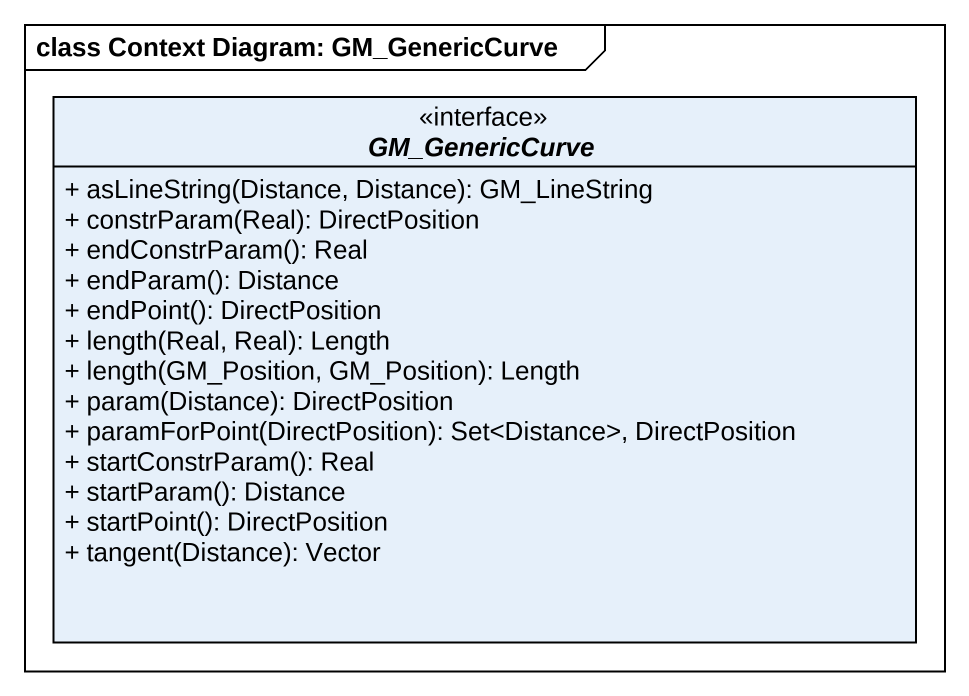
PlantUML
@startuml
mainframe class Context Diagram: GM_GenericCurve
hide circle
hide empty members
skinparam classAttributeIconSize 0
interface GM_GenericCurve {
  + asLineString(Distance, Distance): GM_LineString
  + constrParam(Real): DirectPosition
  + endConstrParam(): Real
  + endParam(): Distance
  + endPoint(): DirectPosition
  + length(Real, Real): Length
  + length(GM_Position, GM_Position): Length
  + param(Distance): DirectPosition
  + paramForPoint(DirectPosition): Set<Distance>, DirectPosition
  + startConstrParam(): Real
  + startParam(): Distance
  + startPoint(): DirectPosition
  + tangent(Distance): Vector
}
@enduml
